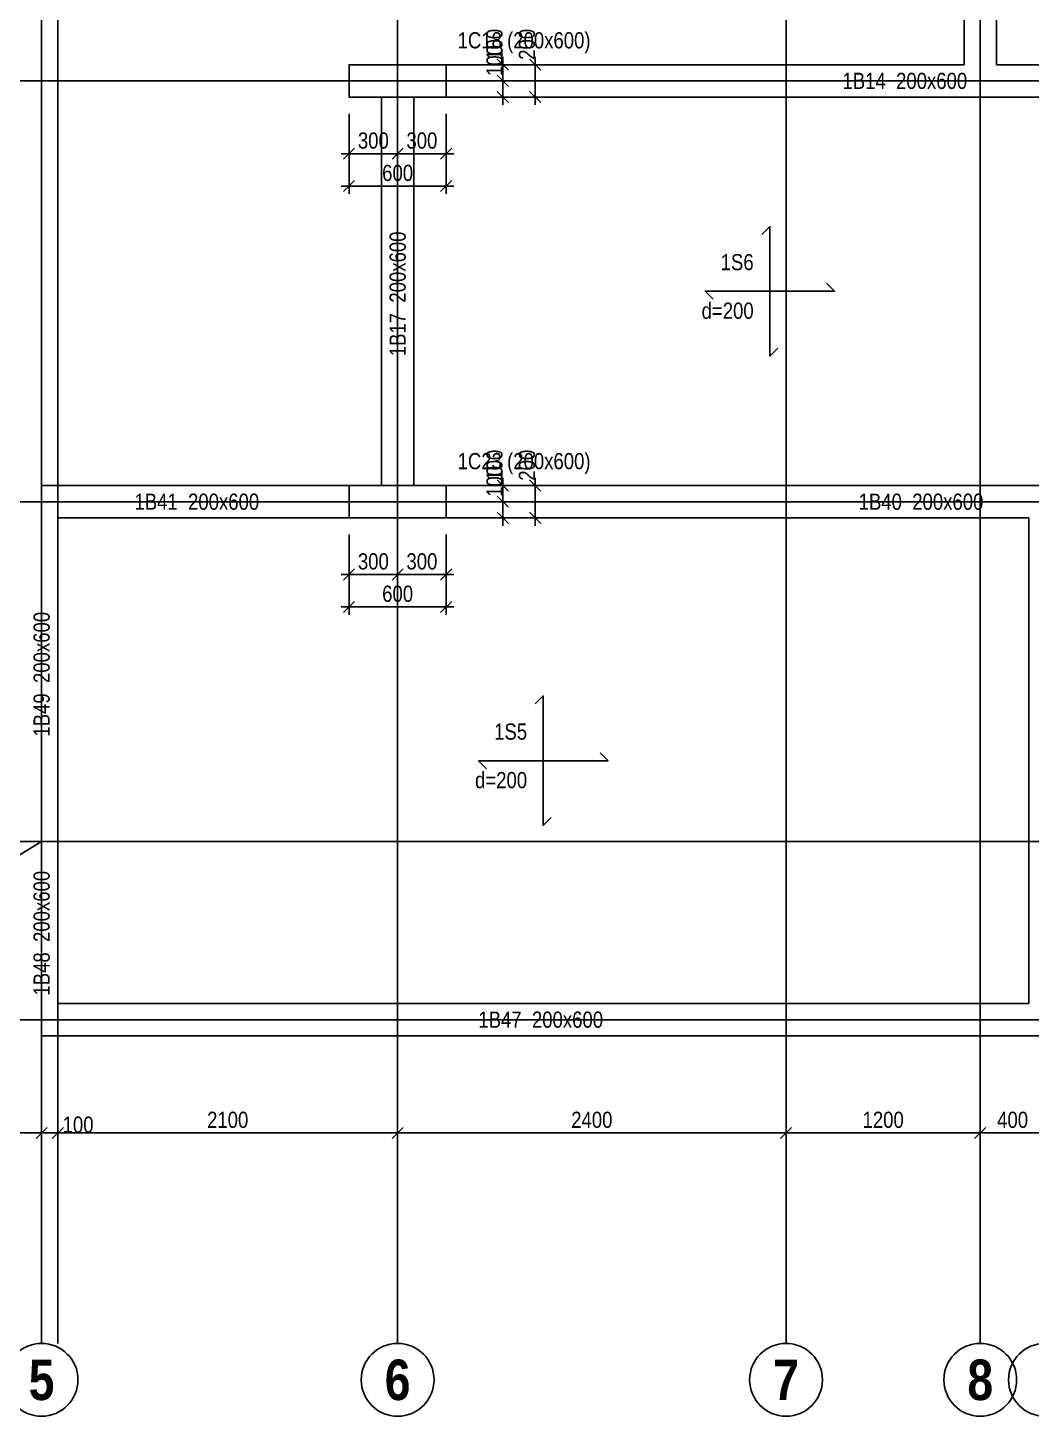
# Model space of a CAD drawing. Extents: x 0 to 206258, y -403073 to 0.
# Drawn here: x 42949 to 49149, y -38542 to -29964 of the extents above; entities that cross this region are included whole.
import ezdxf
from ezdxf.enums import TextEntityAlignment as Align
from ezdxf.lldxf.tags import DXFTag

# ---------------------------------------------------------------- set-up
doc = ezdxf.new("R2010")
doc.units = 0
doc.header["$LTSCALE"] = 1000
for name, color, linetype in [('Axis Circle(Dir 2)', 150, 'Continuous'), ('Axis Label(Dir 2)', 7, 'Continuous'), ('Axis Line(Dir 1)', 8, 'CENTER2'), ('Axis Line(Dir 2)', 150, 'CENTER2'), ('Column Line', 7, 'Continuous'), ('Dimension Line', 5, 'Continuous'), ('Slab Edge Line', 5, 'Continuous'), ('Slab Label', 5, 'Continuous')]:
    doc.layers.add(name, color=color, linetype=linetype)
for name, color, linetype, true_color in [('Beam Label', 159, 'Continuous', 0x35424f), ('Beam Line', 159, 'HIDDEN2', 0x35424f), ('Column Label', 159, 'Continuous', 0x35424f), ('Ghost Axis Line', 254, 'Continuous', 0xbebebe)]:
    doc.layers.add(name, color=color, linetype=linetype, true_color=true_color)
doc.styles.add('Axis Label(Dir 2)', font='ARIALNB.TTF', dxfattribs={"height": 250})
doc.styles.add('Beam Label', font='ARIALN.TTF', dxfattribs={"height": 100})
doc.styles.add('Column Label', font='ARIALN.TTF', dxfattribs={"height": 100})
doc.styles.add('Dimension Text', font='ARIALN.TTF', dxfattribs={"height": 100})
doc.styles.add('Slab Label', font='ARIALN.TTF', dxfattribs={"height": 100})
tags = doc.linetypes.add('CENTER2', pattern=[1.125, 0.75, -0.125, 0.125, -0.125]).pattern_tags.tags
tags[10:11] = [DXFTag(74, 4), DXFTag(75, 0), DXFTag(340, '0'), DXFTag(46, 0.0), DXFTag(50, 0.0), DXFTag(44, 0.0), DXFTag(45, 0.0)]
tags[8:9] = [DXFTag(74, 4), DXFTag(75, 0), DXFTag(340, '0'), DXFTag(46, 0.0), DXFTag(50, 0.0), DXFTag(44, 0.0), DXFTag(45, 0.0)]
tags[6:7] = [DXFTag(74, 4), DXFTag(75, 0), DXFTag(340, '0'), DXFTag(46, 0.0), DXFTag(50, 0.0), DXFTag(44, 0.0), DXFTag(45, 0.0)]
tags[4:5] = [DXFTag(74, 4), DXFTag(75, 0), DXFTag(340, '0'), DXFTag(46, 0.0), DXFTag(50, 0.0), DXFTag(44, 0.0), DXFTag(45, 0.0)]
tags = doc.linetypes.add('HIDDEN2', pattern=[0.1875, 0.125, -0.0625]).pattern_tags.tags
tags[6:7] = [DXFTag(74, 4), DXFTag(75, 0), DXFTag(340, '0'), DXFTag(46, 0.0), DXFTag(50, 0.0), DXFTag(44, 0.0), DXFTag(45, 0.0)]
tags[4:5] = [DXFTag(74, 4), DXFTag(75, 0), DXFTag(340, '0'), DXFTag(46, 0.0), DXFTag(50, 0.0), DXFTag(44, 0.0), DXFTag(45, 0.0)]
doc.dimstyles.get("Standard").update_dxf_attribs({"dimtxt": 100, "dimasz": 30, "dimexe": 48.3, "dimexo": 103.5, "dimgap": 30, "dimtad": 1, "dimtoh": 1, "dimdec": 1, "dimdsep": 46, "dimtxsty": 'Dimension Text', "dimblk": 'PCDIM_TICK', "dimcen": 0.09, "dimclrd": 5, "dimclre": 5, "dimclrt": 5, "dimadec": 1, "dimazin": 0, "dimtp": 1, "dimtm": 1, "dimtfac": 1, "dimtdec": 4, "dimtofl": 0, "dimtmove": 0, "dimatfit": 3, "dimfxl": 1, "dimtolj": 1, "dimtzin": 0, "dimarcsym": 0})

# ---------------------------------------------------------------- blocks, each defined once
blk = doc.blocks.new('PCDIM_TICK')
at = {"layer": 'Dimension Line', "color": 0, "transparency": 33554687}
for p, q in [((1.15, 1.15), (-1.15, -1.15)), ((1.61, 0), (0, 0))]:
    blk.add_line(p, q, dxfattribs=at)
blk = doc.blocks.new('*U477')
at = {"layer": 'Dimension Line', "color": 5, "true_color": 0x0000ff, "transparency": 16777216}
for p, q in [((44934.3, -30495.7), (44934.3, -30790.5)), ((45234.3, -30495.7), (45234.3, -30790.5)), ((44934.3, -30742.2), (45234.3, -30742.2))]:
    blk.add_line(p, q, dxfattribs=at)
at = {"layer": 'Dimension Line', "color": 5, "true_color": 0x0000ff, "transparency": 16777216, "xscale": 30, "yscale": 30, "rotation": 180.0000000000004}
blk.add_blockref('PCDIM_TICK', (44934.3, -30742.2), dxfattribs=at)
at = {"layer": 'Dimension Line', "color": 5, "true_color": 0x0000ff, "transparency": 16777216, "xscale": 30, "yscale": 30}
blk.add_blockref('PCDIM_TICK', (45234.3, -30742.2), dxfattribs=at)
at = {"layer": 'Dimension Line', "color": 5, "true_color": 0x0000ff, "transparency": 16777216, "insert": (45084.3, -30712.2), "char_height": 100, "width": 181.501, "attachment_point": 8, "style": 'Dimension Text'}
blk.add_mtext('300', dxfattribs=at)
blk = doc.blocks.new('*U478')
at = {"layer": 'Dimension Line', "color": 5, "true_color": 0x0000ff, "transparency": 16777216}
for p, q in [((45234.3, -30495.7), (45234.3, -30790.5)), ((45534.3, -30495.7), (45534.3, -30790.5)), ((45234.3, -30742.2), (45534.3, -30742.2))]:
    blk.add_line(p, q, dxfattribs=at)
at = {"layer": 'Dimension Line', "color": 5, "true_color": 0x0000ff, "transparency": 16777216, "xscale": 30, "yscale": 30, "rotation": 180.0000000000004}
blk.add_blockref('PCDIM_TICK', (45234.3, -30742.2), dxfattribs=at)
at = {"layer": 'Dimension Line', "color": 5, "true_color": 0x0000ff, "transparency": 16777216, "xscale": 30, "yscale": 30}
blk.add_blockref('PCDIM_TICK', (45534.3, -30742.2), dxfattribs=at)
at = {"layer": 'Dimension Line', "color": 5, "true_color": 0x0000ff, "transparency": 16777216, "insert": (45384.3, -30712.2), "char_height": 100, "width": 181.501, "attachment_point": 8, "style": 'Dimension Text'}
blk.add_mtext('300', dxfattribs=at)
blk = doc.blocks.new('*U479')
at = {"layer": 'Dimension Line', "color": 5, "true_color": 0x0000ff, "transparency": 16777216}
for p, q in [((44934.3, -30495.7), (44934.3, -30990.5)), ((45534.3, -30495.7), (45534.3, -30990.5)), ((44934.3, -30942.2), (45534.3, -30942.2))]:
    blk.add_line(p, q, dxfattribs=at)
at = {"layer": 'Dimension Line', "color": 5, "true_color": 0x0000ff, "transparency": 16777216, "xscale": 30, "yscale": 30, "rotation": 180.0000000000004}
blk.add_blockref('PCDIM_TICK', (44934.3, -30942.2), dxfattribs=at)
at = {"layer": 'Dimension Line', "color": 5, "true_color": 0x0000ff, "transparency": 16777216, "xscale": 30, "yscale": 30}
blk.add_blockref('PCDIM_TICK', (45534.3, -30942.2), dxfattribs=at)
at = {"layer": 'Dimension Line', "color": 5, "true_color": 0x0000ff, "transparency": 16777216, "insert": (45234.3, -30912.2), "char_height": 100, "width": 181.97, "attachment_point": 8, "style": 'Dimension Text'}
blk.add_mtext('600', dxfattribs=at)
blk = doc.blocks.new('*U480')
at = {"layer": 'Dimension Line', "color": 5, "true_color": 0x0000ff, "transparency": 16777216}
for p, q in [((45884.3, -30292.2), (45884.3, -30262.2)), ((45637.8, -30292.2), (45932.6, -30292.2)), ((45884.3, -30392.2), (45884.3, -30292.2)), ((45637.8, -30392.2), (45932.6, -30392.2))]:
    blk.add_line(p, q, dxfattribs=at)
at = {"layer": 'Dimension Line', "color": 5, "true_color": 0x0000ff, "transparency": 16777216, "xscale": 30, "yscale": 30}
for p, rotation in [((45884.3, -30292.2), 89.99999999999447), ((45884.3, -30392.2), 269.9999999999834)]:
    blk.add_blockref('PCDIM_TICK', p, dxfattribs=dict(at, rotation=rotation))
at = {"layer": 'Dimension Line', "color": 5, "true_color": 0x0000ff, "transparency": 16777216, "insert": (45884.3, -30262.2), "char_height": 100, "width": 173.928, "attachment_point": 7, "rotation": 90, "style": 'Dimension Text'}
blk.add_mtext('100', dxfattribs=at)
blk = doc.blocks.new('*U481')
at = {"layer": 'Dimension Line', "color": 5, "true_color": 0x0000ff, "transparency": 16777216}
for p, q in [((45637.8, -30192.2), (45932.6, -30192.2)), ((45884.3, -30192.2), (45884.3, -30162.2)), ((45884.3, -30292.2), (45884.3, -30192.2)), ((45637.8, -30292.2), (45932.6, -30292.2))]:
    blk.add_line(p, q, dxfattribs=at)
at = {"layer": 'Dimension Line', "color": 5, "true_color": 0x0000ff, "transparency": 16777216, "xscale": 30, "yscale": 30}
for p, rotation in [((45884.3, -30192.2), 89.99999999999447), ((45884.3, -30292.2), 269.9999999999834)]:
    blk.add_blockref('PCDIM_TICK', p, dxfattribs=dict(at, rotation=rotation))
at = {"layer": 'Dimension Line', "color": 5, "true_color": 0x0000ff, "transparency": 16777216, "insert": (45884.3, -30162.2), "char_height": 100, "width": 173.928, "attachment_point": 7, "rotation": 90, "style": 'Dimension Text'}
blk.add_mtext('100', dxfattribs=at)
blk = doc.blocks.new('*U482')
at = {"layer": 'Dimension Line', "color": 5, "true_color": 0x0000ff, "transparency": 16777216}
for p, q in [((45637.8, -30192.2), (46132.6, -30192.2)), ((46084.3, -30192.2), (46084.3, -30162.2)), ((46084.3, -30392.2), (46084.3, -30192.2)), ((45637.8, -30392.2), (46132.6, -30392.2))]:
    blk.add_line(p, q, dxfattribs=at)
at = {"layer": 'Dimension Line', "color": 5, "true_color": 0x0000ff, "transparency": 16777216, "xscale": 30, "yscale": 30}
for p, rotation in [((46084.3, -30192.2), 89.99999999999447), ((46084.3, -30392.2), 269.9999999999834)]:
    blk.add_blockref('PCDIM_TICK', p, dxfattribs=dict(at, rotation=rotation))
at = {"layer": 'Dimension Line', "color": 5, "true_color": 0x0000ff, "transparency": 16777216, "insert": (46084.3, -30162.2), "char_height": 100, "width": 182.775, "attachment_point": 7, "rotation": 90, "style": 'Dimension Text'}
blk.add_mtext('200', dxfattribs=at)
blk = doc.blocks.new('*U501')
at = {"layer": 'Dimension Line', "color": 5, "true_color": 0x0000ff, "transparency": 16777216}
for p, q in [((44934.3, -33095.7), (44934.3, -33390.5)), ((45234.3, -33095.7), (45234.3, -33390.5)), ((44934.3, -33342.2), (45234.3, -33342.2))]:
    blk.add_line(p, q, dxfattribs=at)
at = {"layer": 'Dimension Line', "color": 5, "true_color": 0x0000ff, "transparency": 16777216, "xscale": 30, "yscale": 30, "rotation": 180.0000000000004}
blk.add_blockref('PCDIM_TICK', (44934.3, -33342.2), dxfattribs=at)
at = {"layer": 'Dimension Line', "color": 5, "true_color": 0x0000ff, "transparency": 16777216, "xscale": 30, "yscale": 30}
blk.add_blockref('PCDIM_TICK', (45234.3, -33342.2), dxfattribs=at)
at = {"layer": 'Dimension Line', "color": 5, "true_color": 0x0000ff, "transparency": 16777216, "insert": (45084.3, -33312.2), "char_height": 100, "width": 181.501, "attachment_point": 8, "style": 'Dimension Text'}
blk.add_mtext('300', dxfattribs=at)
blk = doc.blocks.new('*U502')
at = {"layer": 'Dimension Line', "color": 5, "true_color": 0x0000ff, "transparency": 16777216}
for p, q in [((45234.3, -33095.7), (45234.3, -33390.5)), ((45534.3, -33095.7), (45534.3, -33390.5)), ((45234.3, -33342.2), (45534.3, -33342.2))]:
    blk.add_line(p, q, dxfattribs=at)
at = {"layer": 'Dimension Line', "color": 5, "true_color": 0x0000ff, "transparency": 16777216, "xscale": 30, "yscale": 30, "rotation": 180.0000000000004}
blk.add_blockref('PCDIM_TICK', (45234.3, -33342.2), dxfattribs=at)
at = {"layer": 'Dimension Line', "color": 5, "true_color": 0x0000ff, "transparency": 16777216, "xscale": 30, "yscale": 30}
blk.add_blockref('PCDIM_TICK', (45534.3, -33342.2), dxfattribs=at)
at = {"layer": 'Dimension Line', "color": 5, "true_color": 0x0000ff, "transparency": 16777216, "insert": (45384.3, -33312.2), "char_height": 100, "width": 181.501, "attachment_point": 8, "style": 'Dimension Text'}
blk.add_mtext('300', dxfattribs=at)
blk = doc.blocks.new('*U503')
at = {"layer": 'Dimension Line', "color": 5, "true_color": 0x0000ff, "transparency": 16777216}
for p, q in [((44934.3, -33095.7), (44934.3, -33590.5)), ((45534.3, -33095.7), (45534.3, -33590.5)), ((44934.3, -33542.2), (45534.3, -33542.2))]:
    blk.add_line(p, q, dxfattribs=at)
at = {"layer": 'Dimension Line', "color": 5, "true_color": 0x0000ff, "transparency": 16777216, "xscale": 30, "yscale": 30, "rotation": 180.0000000000004}
blk.add_blockref('PCDIM_TICK', (44934.3, -33542.2), dxfattribs=at)
at = {"layer": 'Dimension Line', "color": 5, "true_color": 0x0000ff, "transparency": 16777216, "xscale": 30, "yscale": 30}
blk.add_blockref('PCDIM_TICK', (45534.3, -33542.2), dxfattribs=at)
at = {"layer": 'Dimension Line', "color": 5, "true_color": 0x0000ff, "transparency": 16777216, "insert": (45234.3, -33512.2), "char_height": 100, "width": 181.97, "attachment_point": 8, "style": 'Dimension Text'}
blk.add_mtext('600', dxfattribs=at)
blk = doc.blocks.new('*U504')
at = {"layer": 'Dimension Line', "color": 5, "true_color": 0x0000ff, "transparency": 16777216}
for p, q in [((45637.8, -32892.2), (45932.6, -32892.2)), ((45884.3, -32892.2), (45884.3, -32862.2)), ((45884.3, -32992.2), (45884.3, -32892.2)), ((45637.8, -32992.2), (45932.6, -32992.2))]:
    blk.add_line(p, q, dxfattribs=at)
at = {"layer": 'Dimension Line', "color": 5, "true_color": 0x0000ff, "transparency": 16777216, "xscale": 30, "yscale": 30}
for p, rotation in [((45884.3, -32892.2), 89.99999999999447), ((45884.3, -32992.2), 269.9999999999834)]:
    blk.add_blockref('PCDIM_TICK', p, dxfattribs=dict(at, rotation=rotation))
at = {"layer": 'Dimension Line', "color": 5, "true_color": 0x0000ff, "transparency": 16777216, "insert": (45884.3, -32862.2), "char_height": 100, "width": 173.928, "attachment_point": 7, "rotation": 90, "style": 'Dimension Text'}
blk.add_mtext('100', dxfattribs=at)
blk = doc.blocks.new('*U505')
at = {"layer": 'Dimension Line', "color": 5, "true_color": 0x0000ff, "transparency": 16777216}
for p, q in [((45884.3, -32792.2), (45884.3, -32762.2)), ((45637.8, -32792.2), (45932.6, -32792.2)), ((45884.3, -32892.2), (45884.3, -32792.2)), ((45637.8, -32892.2), (45932.6, -32892.2))]:
    blk.add_line(p, q, dxfattribs=at)
at = {"layer": 'Dimension Line', "color": 5, "true_color": 0x0000ff, "transparency": 16777216, "xscale": 30, "yscale": 30}
for p, rotation in [((45884.3, -32792.2), 89.99999999999447), ((45884.3, -32892.2), 269.9999999999834)]:
    blk.add_blockref('PCDIM_TICK', p, dxfattribs=dict(at, rotation=rotation))
at = {"layer": 'Dimension Line', "color": 5, "true_color": 0x0000ff, "transparency": 16777216, "insert": (45884.3, -32762.2), "char_height": 100, "width": 173.928, "attachment_point": 7, "rotation": 90, "style": 'Dimension Text'}
blk.add_mtext('100', dxfattribs=at)
blk = doc.blocks.new('*U506')
at = {"layer": 'Dimension Line', "color": 5, "true_color": 0x0000ff, "transparency": 16777216}
for p, q in [((46084.3, -32792.2), (46084.3, -32762.2)), ((45637.8, -32792.2), (46132.6, -32792.2)), ((46084.3, -32992.2), (46084.3, -32792.2)), ((45637.8, -32992.2), (46132.6, -32992.2))]:
    blk.add_line(p, q, dxfattribs=at)
at = {"layer": 'Dimension Line', "color": 5, "true_color": 0x0000ff, "transparency": 16777216, "xscale": 30, "yscale": 30}
for p, rotation in [((46084.3, -32792.2), 89.99999999999447), ((46084.3, -32992.2), 269.9999999999834)]:
    blk.add_blockref('PCDIM_TICK', p, dxfattribs=dict(at, rotation=rotation))
at = {"layer": 'Dimension Line', "color": 5, "true_color": 0x0000ff, "transparency": 16777216, "insert": (46084.3, -32762.2), "char_height": 100, "width": 182.775, "attachment_point": 7, "rotation": 90, "style": 'Dimension Text'}
blk.add_mtext('200', dxfattribs=at)
blk = doc.blocks.new('*U585')
at = {"layer": 'Dimension Line', "color": 5, "true_color": 0x0000ff, "transparency": 16777216}
for p, q in [((41234.3, -36195.7), (41234.3, -36840.5)), ((43034.3, -36195.7), (43034.3, -36840.5)), ((41234.3, -36792.2), (43034.3, -36792.2))]:
    blk.add_line(p, q, dxfattribs=at)
at = {"layer": 'Dimension Line', "color": 5, "true_color": 0x0000ff, "transparency": 16777216, "xscale": 30, "yscale": 30, "rotation": 180.0000000000004}
blk.add_blockref('PCDIM_TICK', (41234.3, -36792.2), dxfattribs=at)
at = {"layer": 'Dimension Line', "color": 5, "true_color": 0x0000ff, "transparency": 16777216, "xscale": 30, "yscale": 30}
blk.add_blockref('PCDIM_TICK', (43034.3, -36792.2), dxfattribs=at)
at = {"layer": 'Dimension Line', "color": 5, "true_color": 0x0000ff, "transparency": 16777216, "insert": (42134.3, -36762.2), "char_height": 100, "width": 238.405, "attachment_point": 8, "style": 'Dimension Text'}
blk.add_mtext('1800', dxfattribs=at)
blk = doc.blocks.new('*U586')
at = {"layer": 'Dimension Line', "color": 5, "true_color": 0x0000ff, "transparency": 16777216}
for p, q in [((43034.3, -36195.7), (43034.3, -36840.5)), ((43134.3, -36195.7), (43134.3, -36840.5)), ((43034.3, -36792.2), (43134.3, -36792.2)), ((43134.3, -36792.2), (43164.3, -36792.2))]:
    blk.add_line(p, q, dxfattribs=at)
at = {"layer": 'Dimension Line', "color": 5, "true_color": 0x0000ff, "transparency": 16777216, "xscale": 30, "yscale": 30, "rotation": 180.0000000000004}
blk.add_blockref('PCDIM_TICK', (43034.3, -36792.2), dxfattribs=at)
at = {"layer": 'Dimension Line', "color": 5, "true_color": 0x0000ff, "transparency": 16777216, "xscale": 30, "yscale": 30}
blk.add_blockref('PCDIM_TICK', (43134.3, -36792.2), dxfattribs=at)
at = {"layer": 'Dimension Line', "color": 5, "true_color": 0x0000ff, "transparency": 16777216, "insert": (43164.3, -36792.2), "char_height": 100, "width": 173.928, "attachment_point": 7, "style": 'Dimension Text'}
blk.add_mtext('100', dxfattribs=at)
blk = doc.blocks.new('*U587')
at = {"layer": 'Dimension Line', "color": 5, "true_color": 0x0000ff, "transparency": 16777216}
for p, q in [((43134.3, -36195.7), (43134.3, -36840.5)), ((45234.3, -36195.7), (45234.3, -36840.5)), ((43134.3, -36792.2), (45234.3, -36792.2))]:
    blk.add_line(p, q, dxfattribs=at)
at = {"layer": 'Dimension Line', "color": 5, "true_color": 0x0000ff, "transparency": 16777216, "xscale": 30, "yscale": 30, "rotation": 180.0000000000004}
blk.add_blockref('PCDIM_TICK', (43134.3, -36792.2), dxfattribs=at)
at = {"layer": 'Dimension Line', "color": 5, "true_color": 0x0000ff, "transparency": 16777216, "xscale": 30, "yscale": 30}
blk.add_blockref('PCDIM_TICK', (45234.3, -36792.2), dxfattribs=at)
at = {"layer": 'Dimension Line', "color": 5, "true_color": 0x0000ff, "transparency": 16777216, "insert": (44184.3, -36762.2), "char_height": 100, "width": 247.252, "attachment_point": 8, "style": 'Dimension Text'}
blk.add_mtext('2100', dxfattribs=at)
blk = doc.blocks.new('*U588')
at = {"layer": 'Dimension Line', "color": 5, "true_color": 0x0000ff, "transparency": 16777216}
for p, q in [((45234.3, -36195.7), (45234.3, -36840.5)), ((47634.3, -36195.7), (47634.3, -36840.5)), ((45234.3, -36792.2), (47634.3, -36792.2))]:
    blk.add_line(p, q, dxfattribs=at)
at = {"layer": 'Dimension Line', "color": 5, "true_color": 0x0000ff, "transparency": 16777216, "xscale": 30, "yscale": 30, "rotation": 180.0000000000004}
blk.add_blockref('PCDIM_TICK', (45234.3, -36792.2), dxfattribs=at)
at = {"layer": 'Dimension Line', "color": 5, "true_color": 0x0000ff, "transparency": 16777216, "xscale": 30, "yscale": 30}
blk.add_blockref('PCDIM_TICK', (47634.3, -36792.2), dxfattribs=at)
at = {"layer": 'Dimension Line', "color": 5, "true_color": 0x0000ff, "transparency": 16777216, "insert": (46434.3, -36762.2), "char_height": 100, "width": 247.252, "attachment_point": 8, "style": 'Dimension Text'}
blk.add_mtext('2400', dxfattribs=at)
blk = doc.blocks.new('*U589')
at = {"layer": 'Dimension Line', "color": 5, "true_color": 0x0000ff, "transparency": 16777216}
for p, q in [((47634.3, -36195.7), (47634.3, -36840.5)), ((48834.3, -36195.7), (48834.3, -36840.5)), ((47634.3, -36792.2), (48834.3, -36792.2))]:
    blk.add_line(p, q, dxfattribs=at)
at = {"layer": 'Dimension Line', "color": 5, "true_color": 0x0000ff, "transparency": 16777216, "xscale": 30, "yscale": 30, "rotation": 180.0000000000004}
blk.add_blockref('PCDIM_TICK', (47634.3, -36792.2), dxfattribs=at)
at = {"layer": 'Dimension Line', "color": 5, "true_color": 0x0000ff, "transparency": 16777216, "xscale": 30, "yscale": 30}
blk.add_blockref('PCDIM_TICK', (48834.3, -36792.2), dxfattribs=at)
at = {"layer": 'Dimension Line', "color": 5, "true_color": 0x0000ff, "transparency": 16777216, "insert": (48234.3, -36762.2), "char_height": 100, "width": 238.405, "attachment_point": 8, "style": 'Dimension Text'}
blk.add_mtext('1200', dxfattribs=at)
blk = doc.blocks.new('*U590')
at = {"layer": 'Dimension Line', "color": 5, "true_color": 0x0000ff, "transparency": 16777216}
for p, q in [((48834.3, -36195.7), (48834.3, -36840.5)), ((49234.3, -36195.7), (49234.3, -36840.5)), ((48834.3, -36792.2), (49234.3, -36792.2))]:
    blk.add_line(p, q, dxfattribs=at)
at = {"layer": 'Dimension Line', "color": 5, "true_color": 0x0000ff, "transparency": 16777216, "xscale": 30, "yscale": 30, "rotation": 180.0000000000004}
blk.add_blockref('PCDIM_TICK', (48834.3, -36792.2), dxfattribs=at)
at = {"layer": 'Dimension Line', "color": 5, "true_color": 0x0000ff, "transparency": 16777216, "xscale": 30, "yscale": 30}
blk.add_blockref('PCDIM_TICK', (49234.3, -36792.2), dxfattribs=at)
at = {"layer": 'Dimension Line', "color": 5, "true_color": 0x0000ff, "transparency": 16777216, "insert": (49034.3, -36762.2), "char_height": 100, "width": 184.718, "attachment_point": 8, "style": 'Dimension Text'}
blk.add_mtext('400', dxfattribs=at)

msp = doc.modelspace()

# ---------------------------------------------------------------- linework, layer by layer
at = {"layer": 'Axis Circle(Dir 2)', "transparency": 33554687}
for centre in [(43034.29, -38317.207), (45234.29, -38317.207), (47634.29, -38317.207), (48834.29, -38317.207), (49234.29, -38317.207)]:
    msp.add_circle(centre, 225, dxfattribs=at)
at = {"layer": 'Axis Line(Dir 1)', "transparency": 33554687}
for points in [[(34034.29, -30292.207), (51834.29, -30292.207)], [(34034.29, -32892.207), (51834.29, -32892.207)], [(34034.29, -34992.207), (51834.29, -34992.207)], [(34034.29, -36092.207), (51834.29, -36092.207)]]:
    msp.add_lwpolyline(points, dxfattribs=at)
at = {"layer": 'Axis Line(Dir 2)', "transparency": 33554687}
for points in [[(43034.29, -38092.207), (43034.29, -14292.207)], [(45234.29, -38092.207), (45234.29, -14292.207)], [(47634.29, -38092.207), (47634.29, -14292.207)], [(48834.29, -38092.207), (48834.29, -14292.207)]]:
    msp.add_lwpolyline(points, dxfattribs=at)
at = {"layer": 'Beam Line', "transparency": 33554687}
for points in [[(48734.29, -30192.207), (48734.29, -26992.207)], [(45534.29, -30192.207), (48734.29, -30192.207)], [(48934.29, -30192.207), (49534.29, -30192.207)], [(45134.29, -32792.207), (45134.29, -30392.207)], [(45334.29, -32792.207), (45334.29, -30392.207)], [(45534.29, -30392.207), (49534.29, -30392.207)], [(43034.29, -32792.207), (44934.29, -32792.207)], [(45534.29, -32792.207), (49534.29, -32792.207)], [(43134.29, -32992.207), (44934.29, -32992.207)], [(43134.29, -34992.207), (43134.29, -32992.207)], [(45534.29, -32992.207), (49134.29, -32992.207)], [(49134.29, -35992.207), (49134.29, -32992.207)], [(43134.29, -35992.207), (43134.29, -34992.207)], [(43134.29, -35992.207), (49134.29, -35992.207)]]:
    msp.add_lwpolyline(points, dxfattribs=at)
at = {"layer": 'Beam Line', "linetype": 'Continuous', "transparency": 33554687}
for points in [[(48934.29, -30192.207), (48934.29, -26992.207)], [(43034.29, -36192.207), (49234.29, -36192.207)]]:
    msp.add_lwpolyline(points, dxfattribs=at)
at = {"layer": 'Column Line', "transparency": 33554687}
for points in [[(45534.29, -30392.207), (45534.29, -30192.207), (44934.29, -30192.207), (44934.29, -30392.207)], [(45534.29, -32992.207), (45534.29, -32792.207), (44934.29, -32792.207), (44934.29, -32992.207)]]:
    msp.add_lwpolyline(points, close=True, dxfattribs=at)
at = {"layer": 'Ghost Axis Line', "transparency": 33554687}
for points in [[(43134.29, -38092.207), (43134.29, -14292.207)], [(41234.29, -36092.207), (43034.29, -34992.207)]]:
    msp.add_lwpolyline(points, dxfattribs=at)
at = {"layer": 'Slab Edge Line', "transparency": 33554687}
for points in [[(47484.793, -31241.704), (47534.29, -31192.207)], [(47534.29, -31992.207), (47534.29, -31192.207)], [(47884.793, -31542.709), (47934.29, -31592.207)], [(47134.29, -31592.207), (47934.29, -31592.207)], [(47183.788, -31641.704), (47134.29, -31592.207)], [(47583.788, -31942.709), (47534.29, -31992.207)], [(46084.793, -34141.704), (46134.29, -34092.207)], [(46134.29, -34892.207), (46134.29, -34092.207)], [(46484.793, -34442.709), (46534.29, -34492.207)], [(45734.29, -34492.207), (46534.29, -34492.207)], [(45783.788, -34541.704), (45734.29, -34492.207)], [(46183.788, -34842.709), (46134.29, -34892.207)]]:
    msp.add_lwpolyline(points, close=True, dxfattribs=at)

# ---------------------------------------------------------------- texts
at = {"layer": 'Axis Label(Dir 2)', "transparency": 33554687, "style": 'Axis Label(Dir 2)'}
for s, p in [('5', (43034.29, -38317.207)), ('6', (45234.29, -38317.207)), ('7', (47634.29, -38317.207)), ('8', (48834.29, -38317.207))]:
    msp.add_text(s, height=250, dxfattribs=at).set_placement(p, align=Align.MIDDLE_CENTER)
at = {"layer": 'Beam Label', "transparency": 33554687, "style": 'Beam Label'}
for s, p in [('1B14  200x600 ', (48384.29, -30292.207)), ('1B41  200x600 ', (44009.29, -32892.207)), ('1B40  200x600 ', (48484.29, -32892.207)), ('1B47  200x600 ', (46134.29, -36092.207))]:
    msp.add_text(s, height=100, dxfattribs=at).set_placement(p, align=Align.MIDDLE_CENTER)
for s, p in [('1B17  200x600 ', (45234.29, -31592.207)), ('1B49  200x600 ', (43034.29, -33942.207)), ('1B48  200x600 ', (43034.29, -35542.207))]:
    msp.add_text(s, height=100, rotation=90, dxfattribs=at).set_placement(p, align=Align.MIDDLE_CENTER)
at = {"layer": 'Column Label', "transparency": 33554687, "style": 'Column Label'}
for s, p in [('1C18 (200x600)', (45605.001, -30121.496)), ('1C23 (200x600)', (45605.001, -32721.496))]:
    msp.add_text(s, height=100, dxfattribs=at).set_placement(p, align=Align.BOTTOM_LEFT)
at = {"layer": 'Slab Label', "transparency": 33554687, "style": 'Slab Label'}
for s, p in [('1S6', (47434.29, -31492.207)), ('d=200', (47434.29, -31792.207)), ('1S5', (46034.29, -34392.207)), ('d=200', (46034.29, -34692.207))]:
    msp.add_text(s, height=100, dxfattribs=at).set_placement(p, align=Align.BOTTOM_RIGHT)

# ---------------------------------------------------------------- dimensions: what is measured, and where the dimension line sits
at = {"layer": 'Dimension Line', "transparency": 33554687}
for p1, p2, distance, picture, middle in [((45534.29, -30292.207), (45534.29, -30192.207), -350, '*U481', (45884.29, -30242.207)), ((45534.29, -30392.207), (45534.29, -30192.207), -550, '*U482', (46084.29, -30292.207)), ((45534.29, -30392.207), (45534.29, -30292.207), -350, '*U480', (45884.29, -30342.207)), ((44934.29, -30392.207), (45234.29, -30392.207), -350, '*U477', (45084.29, -30742.207)), ((44934.29, -30392.207), (45534.29, -30392.207), -550, '*U479', (45234.29, -30942.207)), ((45234.29, -30392.207), (45534.29, -30392.207), -350, '*U478', (45384.29, -30742.207)), ((45534.29, -32892.207), (45534.29, -32792.207), -350, '*U505', (45884.29, -32842.207)), ((45534.29, -32992.207), (45534.29, -32792.207), -550, '*U506', (46084.29, -32892.207)), ((45534.29, -32992.207), (45534.29, -32892.207), -350, '*U504', (45884.29, -32942.207)), ((44934.29, -32992.207), (45234.29, -32992.207), -350, '*U501', (45084.29, -33342.207)), ((44934.29, -32992.207), (45534.29, -32992.207), -550, '*U503', (45234.29, -33542.207)), ((45234.29, -32992.207), (45534.29, -32992.207), -350, '*U502', (45384.29, -33342.207))]:
    dim = msp.add_aligned_dim(p1=p1, p2=p2, distance=distance, dimstyle='Standard', override={"dimscale": 1, "dimtxt": 100, "dimasz": 30, "dimexe": 48.3, "dimexo": 103.5, "dimgap": 30, "dimtad": 1, "dimtih": 0, "dimdec": 1, "dimlfac": 1, "dimzin": 8, "dimlunit": 2, "dimpost": '', "dimtxsty": 'Dimension Text', "dimblk": 'PCDIM_TICK', "dimse1": 0, "dimse2": 0, "dimsd2": 0, "dimclrd": 5, "dimclre": 5, "dimclrt": 5, "dimaunit": 0, "dimadec": 1, "dimazin": 0, "dimtol": 0, "dimtp": 1, "dimtm": 1, "dimtmove": 0}, dxfattribs=at)
    dim.commit()
    dim.dimension.update_dxf_attribs({"geometry": picture, "text_midpoint": middle})
for base, p1, p2, picture, middle in [((42134.29, -36792.207), (41234.29, -36092.207), (43034.29, -36092.207), '*U585', (42134.29, -36792.207)), ((43084.29, -36792.207), (43034.29, -36092.207), (43134.29, -36092.207), '*U586', (43084.29, -36792.207)), ((44184.29, -36792.207), (43134.29, -36092.207), (45234.29, -36092.207), '*U587', (44184.29, -36792.207)), ((46434.29, -36792.207), (45234.29, -36092.207), (47634.29, -36092.207), '*U588', (46434.29, -36792.207)), ((48234.29, -36792.207), (47634.29, -36092.207), (48834.29, -36092.207), '*U589', (48234.29, -36792.207)), ((49034.29, -36792.207), (48834.29, -36092.207), (49234.29, -36092.207), '*U590', (49034.29, -36792.207))]:
    dim = msp.add_linear_dim(base=base, p1=p1, p2=p2, dimstyle='Standard', override={"dimscale": 1, "dimtxt": 100, "dimasz": 30, "dimexe": 48.3, "dimexo": 103.5, "dimgap": 30, "dimtad": 1, "dimtih": 0, "dimdec": 1, "dimlfac": 1, "dimzin": 8, "dimlunit": 2, "dimpost": '', "dimtxsty": 'Dimension Text', "dimblk": 'PCDIM_TICK', "dimse1": 0, "dimse2": 0, "dimsd2": 0, "dimclrd": 5, "dimclre": 5, "dimclrt": 5, "dimaunit": 0, "dimadec": 1, "dimazin": 0, "dimtol": 0, "dimtp": 1, "dimtm": 1, "dimtmove": 0}, dxfattribs=at)
    dim.commit()
    dim.dimension.update_dxf_attribs({"geometry": picture, "text_midpoint": middle})

doc.saveas('drawing.dxf')
